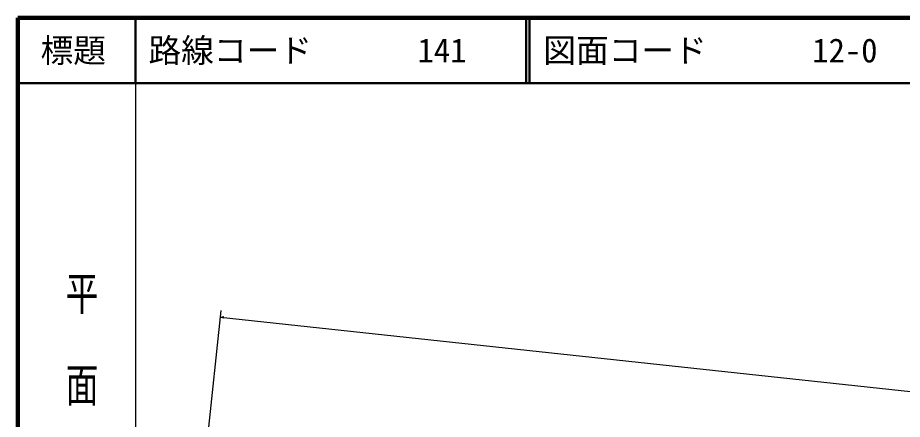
# Model space of a CAD drawing. Units: millimetres, scale not verified. Extents: x 40000 to 680000, y 20000 to 380000.
# Drawn here: x 40000 to 175286, y 318633 to 380000 of the extents above; entities that cross this region are included whole.
import ezdxf
from ezdxf.enums import TextEntityAlignment as Align

# ---------------------------------------------------------------- set-up
doc = ezdxf.new("R2010")
doc.units = ezdxf.units.MM
doc.header["$LTSCALE"] = 1000
for name, color, linetype, lineweight in [('M-BGD', 7, 'Continuous', 25), ('M-TTL', 2, 'Continuous', 140), ('M-TTL-BAND', 7, 'Continuous', 25), ('M-TTL-LINE', 7, 'Continuous', 50)]:
    doc.layers.add(name, color=color, linetype=linetype, lineweight=lineweight)
doc.layers.add('M-TTL-TXT', color=7, linetype='Continuous')
doc.styles.add('@ＭＳ ゴシック', font='')
doc.styles.add('ＭＳ ゴシック', font='')
doc.styles.get('@ＭＳ ゴシック').set_extended_font_data('@MS Gothic')
doc.styles.get('ＭＳ ゴシック').set_extended_font_data('MS Gothic')

msp = doc.modelspace()

# ---------------------------------------------------------------- linework, layer by layer
at = {"layer": 'M-BGD'}
for p, q in [((67184, 298610), (71140, 335253)), ((71033, 334258), (311358, 308307))]:
    msp.add_line(p, q, dxfattribs=at)
msp.add_lwpolyline([(71515, 334062), (71033, 334258), (71545, 334346)], dxfattribs=at)
at = {"layer": 'M-TTL'}
for p, q in [((40000, 380000), (40000, 20000)), ((680000, 380000), (40000, 380000))]:
    msp.add_line(p, q, dxfattribs=at)
at = {"layer": 'M-TTL-BAND'}
msp.add_line((58000, 370000), (58000, 20000), dxfattribs=at)
at = {"layer": 'M-TTL-LINE'}
for p, q in [((58000, 380000), (58000, 370000)), ((117750, 380000), (117750, 370000)), ((118250, 380000), (118250, 370000)), ((40000, 370000), (680000, 370000))]:
    msp.add_line(p, q, dxfattribs=at)

# ---------------------------------------------------------------- texts
at = {"layer": 'M-TTL-BAND', "style": '@ＭＳ ゴシック', "width": 1.4}
msp.add_text('平  面  図', height=3666, rotation=270, dxfattribs=at).set_placement((49777, 306475), align=Align.MIDDLE_RIGHT)
at = {"layer": 'M-TTL-TXT', "style": 'ＭＳ ゴシック'}
msp.add_text('標題', height=3666, dxfattribs=at).set_placement((48500, 375000), align=Align.MIDDLE_CENTER)
for s, p in [('路線コード', (60000, 375000)), ('141', (101142, 375000)), ('図面コード', (120380, 375000)), ('12-0', (161521, 375000))]:
    msp.add_text(s, height=3666, dxfattribs=at).set_placement(p, align=Align.MIDDLE_LEFT)

doc.saveas('drawing.dxf')
